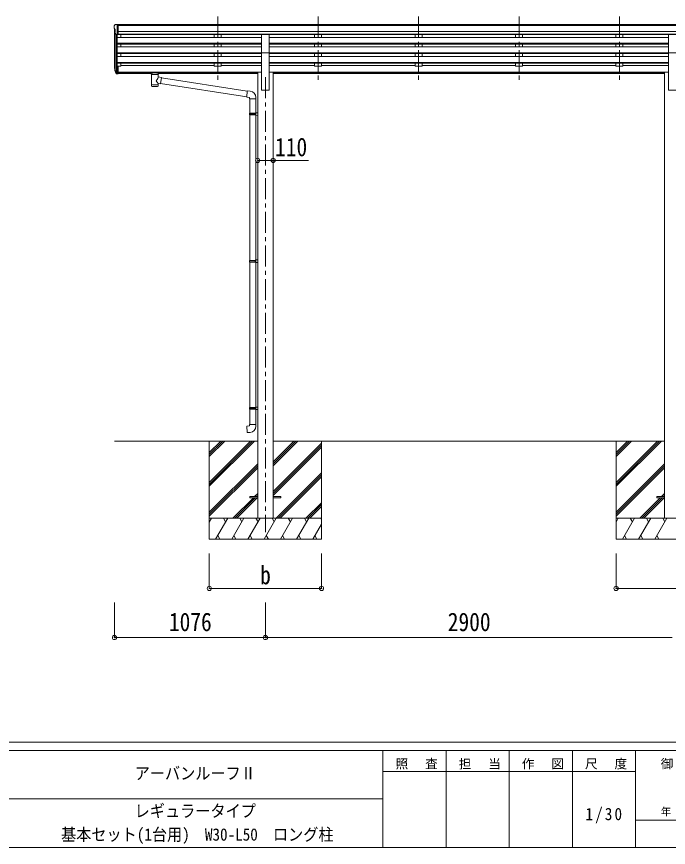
# Model space of a CAD drawing. Units: millimetres at full size, sheet at 1:30; some dimension numbers follow another scale. Extents: x -8432 to 8432, y -5820 to 5820.
# Drawn here: x 89 to 4736, y -5820 to 100 of the extents above; entities that cross this region are included whole.
import ezdxf
from ezdxf.enums import TextEntityAlignment as Align

# ---------------------------------------------------------------- set-up
doc = ezdxf.new("R2010")
doc.units = ezdxf.units.MM
doc.header["$LTSCALE"] = 30
doc.header["$PDMODE"] = 32
doc.header["$PDSIZE"] = 30
doc.linetypes.add('CHAIN1', pattern=[8, 5, -1, 1, -1])
for name, color, linetype, lineweight in [('0-0_0', 7, 'Continuous', 9), ('0-1_本体', 5, 'CHAIN1', 9), ('0-3_ELV2', 4, 'Continuous', 9), ('0-6_OTH_LINE', 6, 'Continuous', 9), ('0-9_OUTLINE', 7, 'Continuous', 9), ('F-0_240', 7, 'Continuous', 9)]:
    doc.layers.add(name, color=color, linetype=linetype, lineweight=lineweight)
doc.styles.add('ＭＳ ゴシック', font='')
doc.styles.get('ＭＳ ゴシック').set_extended_font_data('MS Gothic')

msp = doc.modelspace()

# ---------------------------------------------------------------- linework, layer by layer
at = {"layer": '0-0_0'}
for p, q in [((787.12, -2924.82), (1807.92, -2924.82)), ((1463.12, -2924.82), (1463.12, -3624.82)), ((1463.12, -3219), (1757.3, -2924.82)), ((1463.12, -3233.14), (1771.44, -2924.82)), ((1463.12, -3247.28), (1785.58, -2924.82)), ((1463.12, -3035.15), (1573.45, -2924.82)), ((1463.12, -3021.01), (1559.31, -2924.82)), ((1463.12, -3006.87), (1545.16, -2924.82)), ((1918.32, -3100.45), (2093.95, -2924.82)), ((1918.32, -3086.31), (2079.81, -2924.82)), ((1918.32, -3072.17), (2065.66, -2924.82)), ((1918.32, -2924.82), (4707.92, -2924.82)), ((1918.32, -3284.3), (2263.12, -2939.5)), ((1918.32, -3298.44), (2263.12, -2953.64)), ((2263.12, -2924.82), (2263.12, -3624.82)), ((4363.12, -2924.82), (4363.12, -3624.82)), ((4363.12, -3219), (4657.3, -2924.82)), ((4363.12, -3233.14), (4671.44, -2924.82)), ((4363.12, -3247.28), (4685.58, -2924.82)), ((4363.12, -3035.15), (4473.45, -2924.82)), ((4363.12, -3021.01), (4459.31, -2924.82)), ((4363.12, -3006.87), (4445.16, -2924.82)), ((1918.32, -3312.58), (2263.12, -2967.79)), ((1463.12, -3431.13), (1807.92, -3086.33)), ((1463.12, -3445.27), (1807.92, -3100.47)), ((1463.12, -3459.42), (1807.92, -3114.62)), ((4363.12, -3431.13), (4707.92, -3086.33)), ((4363.12, -3445.27), (4707.92, -3100.47)), ((4363.12, -3459.42), (4707.92, -3114.62)), ((1939.92, -3474.82), (2263.12, -3151.63)), ((1954.07, -3474.82), (2263.12, -3165.77)), ((1968.21, -3474.82), (2263.12, -3179.92)), ((1786.06, -3320.32), (1807.92, -3298.46)), ((1800.2, -3320.32), (1807.92, -3312.61)), ((4686.06, -3320.32), (4707.92, -3298.46)), ((4700.2, -3320.32), (4707.92, -3312.61)), ((1631.56, -3474.82), (1777.06, -3329.32)), ((1645.7, -3474.82), (1791.2, -3329.32)), ((1659.84, -3474.82), (1805.34, -3329.32)), ((2152.06, -3474.82), (2263.12, -3363.76)), ((4531.56, -3474.82), (4677.06, -3329.32)), ((4545.7, -3474.82), (4691.2, -3329.32)), ((4559.84, -3474.82), (4705.34, -3329.32)), ((2166.2, -3474.82), (2263.12, -3377.91)), ((2180.34, -3474.82), (2263.12, -3392.05)), ((2263.12, -3474.82), (1463.12, -3474.82)), ((1463.12, -3502.32), (1479, -3474.82)), ((1507.86, -3624.82), (1594.47, -3474.82)), ((1579.46, -3500.8), (1564.46, -3474.82)), ((1623.33, -3624.82), (1709.94, -3474.82)), ((1694.93, -3500.8), (1679.93, -3474.82)), ((1738.8, -3624.82), (1825.41, -3474.82)), ((1810.4, -3500.8), (1795.4, -3474.82)), ((1854.27, -3624.82), (1940.88, -3474.82)), ((1925.88, -3500.8), (1910.87, -3474.82)), ((1969.74, -3624.82), (2056.35, -3474.82)), ((2041.35, -3500.8), (2026.34, -3474.82)), ((2085.21, -3624.82), (2171.82, -3474.82)), ((2141.82, -3474.82), (2156.82, -3500.8)), ((2257.29, -3474.82), (2263.12, -3484.92)), ((5163.12, -3474.82), (4363.12, -3474.82)), ((4363.12, -3502.32), (4379, -3474.82)), ((4407.86, -3624.82), (4494.47, -3474.82)), ((4479.46, -3500.8), (4464.46, -3474.82)), ((4523.33, -3624.82), (4609.94, -3474.82)), ((4594.93, -3500.8), (4579.93, -3474.82)), ((4638.8, -3624.82), (4725.41, -3474.82)), ((4710.4, -3500.8), (4695.4, -3474.82)), ((2200.68, -3624.82), (2263.12, -3516.68)), ((1522.86, -3598.84), (1537.86, -3624.82)), ((1638.33, -3598.84), (1653.33, -3624.82)), ((1753.8, -3598.84), (1768.8, -3624.82)), ((1869.27, -3598.84), (1884.27, -3624.82)), ((1984.74, -3598.84), (1999.74, -3624.82)), ((2100.21, -3598.84), (2115.21, -3624.82)), ((2215.68, -3598.84), (2230.68, -3624.82)), ((4422.86, -3598.84), (4437.86, -3624.82)), ((4538.33, -3598.84), (4553.33, -3624.82)), ((4653.8, -3598.84), (4668.8, -3624.82)), ((1463.12, -3624.82), (2263.12, -3624.82)), ((4363.12, -3624.82), (5163.12, -3624.82))]:
    msp.add_line(p, q, dxfattribs=at)
at = {"layer": '0-1_本体'}
for p, q in [((1523.12, 99.58), (1523.12, -377.94)), ((1523.12, 99.58), (1523.12, -377.94)), ((2239.12, 99.58), (2239.12, -377.94)), ((2239.12, 99.58), (2239.12, -377.94)), ((2955.12, 99.58), (2955.12, -377.94)), ((2955.12, 99.58), (2955.12, -377.94)), ((3671.12, 99.58), (3671.12, -377.94)), ((3671.12, 99.58), (3671.12, -377.94)), ((4387.12, 99.58), (4387.12, -377.94)), ((4387.12, 99.58), (4387.12, -377.94)), ((1863.12, -331.25), (1863.12, -3574.82))]:
    msp.add_line(p, q, dxfattribs=at)
at = {"layer": '0-3_ELV2'}
for p, q in [((785.12, 34.46), (785.12, 33.84)), ((787.12, 13.26), (787.12, -253.18)), ((787.65, 12.65), (792.97, 9.58)), ((792.03, 43.27), (787.96, 37.46)), ((795.12, 43.84), (792.78, 43.69)), ((793.12, 9.32), (793.12, -6.95)), ((795.12, 43.84), (813.62, 43.84)), ((807.12, -29.15), (807.12, 43.84)), ((813.62, 43.84), (823.62, 43.75)), ((813.62, -28.15), (813.62, 43.84)), ((5812.62, 42.23), (813.62, 42.23)), ((5812.62, 37.02), (813.62, 37.02)), ((823.62, 42.23), (823.62, 43.75)), ((799.49, -27.34), (790.49, -11.74)), ((792.09, -14.51), (792.09, -279.89)), ((801.12, -28.67), (801.11, -298.32)), ((807.12, -29.15), (801.91, -28.83)), ((813.62, -28.15), (807.12, -28.15)), ((807.12, -29.15), (807.12, -253.54)), ((807.12, -48.07), (1835.62, -48.07)), ((5812.62, -6.52), (813.62, -6.52)), ((5812.62, -24.37), (813.62, -24.37)), ((1835.62, -27.62), (813.62, -27.62)), ((832.12, -27.62), (832.12, -48.07)), ((1498.12, -27.62), (1498.12, -48.07)), ((1548.12, -27.62), (1548.12, -48.07)), ((1835.62, -158.59), (1835.62, -26.79)), ((1835.62, -26.79), (1890.62, -26.79)), ((1890.62, -158.59), (1890.62, -26.79)), ((4735.62, -27.62), (1890.62, -27.62)), ((4735.62, -48.07), (1890.62, -48.07)), ((2214.12, -27.62), (2214.12, -48.07)), ((2264.12, -27.62), (2264.12, -48.07)), ((2930.12, -27.62), (2930.12, -48.07)), ((2980.12, -27.62), (2980.12, -48.07)), ((3646.12, -27.62), (3646.12, -48.07)), ((3696.12, -27.62), (3696.12, -48.07)), ((4362.12, -27.62), (4362.12, -48.07)), ((4412.12, -27.62), (4412.12, -48.07)), ((4735.62, -158.59), (4735.62, -26.79)), ((4735.62, -26.79), (4790.62, -26.79)), ((807.12, -89.95), (1835.62, -89.95)), ((807.12, -91.44), (1835.62, -91.44)), ((807.12, -95.76), (1835.62, -95.76)), ((807.12, -116.56), (1835.62, -116.56)), ((832.12, -95.76), (832.12, -116.56)), ((1498.12, -95.76), (1498.12, -116.56)), ((1548.12, -95.76), (1548.12, -116.56)), ((4735.62, -89.95), (1890.62, -89.95)), ((4735.62, -91.44), (1890.62, -91.44)), ((4735.62, -95.76), (1890.62, -95.76)), ((4735.62, -116.56), (1890.62, -116.56)), ((2214.12, -95.76), (2214.12, -116.56)), ((2264.12, -95.76), (2264.12, -116.56)), ((2930.12, -95.76), (2930.12, -116.56)), ((2980.12, -95.76), (2980.12, -116.56)), ((3646.12, -95.76), (3646.12, -116.56)), ((3696.12, -95.76), (3696.12, -116.56)), ((4362.12, -95.76), (4362.12, -116.56)), ((4412.12, -95.76), (4412.12, -116.56)), ((807.12, -158.44), (1835.62, -158.44)), ((807.12, -159.93), (1835.62, -159.93)), ((807.12, -164.25), (1835.62, -164.25)), ((832.12, -185.05), (832.12, -164.25)), ((1498.12, -164.25), (1498.12, -185.05)), ((1548.12, -164.25), (1548.12, -185.05)), ((1835.62, -158.59), (1835.62, -424.82)), ((1835.62, -158.59), (1890.62, -158.59)), ((4735.62, -158.44), (1890.62, -158.44)), ((1890.62, -158.59), (1890.62, -424.82)), ((4735.62, -159.93), (1890.62, -159.93)), ((4735.62, -164.25), (1890.62, -164.25)), ((2214.12, -164.25), (2214.12, -185.05)), ((2264.12, -164.25), (2264.12, -185.05)), ((2930.12, -164.25), (2930.12, -185.05)), ((2980.12, -164.25), (2980.12, -185.05)), ((3646.12, -164.25), (3646.12, -185.05)), ((3696.12, -164.25), (3696.12, -185.05)), ((4362.12, -164.25), (4362.12, -185.05)), ((4412.12, -164.25), (4412.12, -185.05)), ((4735.62, -158.59), (4735.62, -424.82)), ((4735.62, -158.59), (4790.62, -158.59)), ((807.12, -185.05), (1835.62, -185.05)), ((807.12, -226.93), (1835.62, -226.93)), ((807.12, -228.43), (1835.62, -228.43)), ((807.12, -232.74), (1835.62, -232.74)), ((832.12, -232.74), (832.12, -254.18)), ((1498.12, -232.74), (1498.12, -254.18)), ((1548.12, -232.74), (1548.12, -254.18)), ((4735.62, -185.05), (1890.62, -185.05)), ((4735.62, -226.93), (1890.62, -226.93)), ((4735.62, -228.43), (1890.62, -228.43)), ((4735.62, -232.74), (1890.62, -232.74)), ((2214.12, -232.74), (2214.12, -254.18)), ((2264.12, -232.74), (2264.12, -254.18)), ((2930.12, -232.74), (2930.12, -254.18)), ((2980.12, -232.74), (2980.12, -254.18)), ((3646.12, -232.74), (3646.12, -254.18)), ((3696.12, -232.74), (3696.12, -254.18)), ((4362.12, -232.74), (4362.12, -254.18)), ((4412.12, -232.74), (4412.12, -254.18)), ((788.21, -267.73), (792.09, -275.68)), ((788.81, -266.36), (792.09, -273.42)), ((790.53, -279.01), (790.86, -283.41)), ((790.86, -283.41), (799.67, -306.96)), ((791.48, -282.85), (799.67, -299.03)), ((800.68, -297.9), (792.93, -282.49)), ((807.12, -253.54), (807.12, -308.32)), ((813.62, -253.54), (807.12, -253.54)), ((813.62, -293.68), (807.12, -293.68)), ((813.62, -253.54), (813.62, -307.58)), ((832.12, -254.18), (813.62, -254.18)), ((832.12, -249.23), (1498.12, -249.23)), ((1548.12, -254.18), (1498.12, -254.18)), ((1548.12, -249.23), (1835.62, -249.23)), ((1807.92, -295.82), (1807.92, -3474.82)), ((1807.92, -295.82), (1835.62, -295.82)), ((2214.12, -249.23), (1890.62, -249.23)), ((1918.32, -295.82), (1890.62, -295.82)), ((1918.32, -295.82), (1918.32, -3474.82)), ((2264.12, -254.18), (2214.12, -254.18)), ((2930.12, -249.23), (2264.12, -249.23)), ((2980.12, -254.18), (2930.12, -254.18)), ((3646.12, -249.23), (2980.12, -249.23)), ((3696.12, -254.18), (3646.12, -254.18)), ((4362.12, -249.23), (3696.12, -249.23)), ((4412.12, -254.18), (4362.12, -254.18)), ((4735.62, -249.23), (4412.12, -249.23)), ((4707.92, -295.82), (4707.92, -3474.82)), ((4707.92, -295.82), (4735.62, -295.82)), ((807.12, -298.58), (801.98, -298.58)), ((807.12, -300.38), (802.27, -300.38)), ((807.12, -308.32), (802.27, -308.32)), ((813.62, -298.56), (807.12, -298.56)), ((813.62, -307.58), (807.12, -307.58)), ((813.62, -296.25), (1807.92, -296.25)), ((813.62, -297.65), (1807.92, -297.65)), ((1047.62, -305.33), (813.62, -305.33)), ((1807.92, -305.33), (1101.62, -305.33)), ((4707.92, -296.25), (1918.32, -296.25)), ((4707.92, -297.65), (1918.32, -297.65)), ((4707.92, -305.33), (1918.32, -305.33)), ((1835.62, -424.82), (1890.62, -424.82)), ((4735.62, -424.82), (4790.62, -424.82)), ((1753.12, -3320.32), (1807.92, -3320.32)), ((1918.32, -3320.32), (1973.12, -3320.32)), ((1918.32, -3329.32), (1973.12, -3329.32)), ((1973.12, -3320.32), (1973.12, -3329.32)), ((4653.12, -3320.32), (4707.92, -3320.32))]:
    msp.add_line(p, q, dxfattribs=at)
for points in [[(1753.12, -3320.32), (1753.12, -3329.32), (1807.92, -3329.32)], [(4653.12, -3320.32), (4653.12, -3329.32), (4707.92, -3329.32)]]:
    msp.add_lwpolyline(points, dxfattribs=at)
for centre, radius, start, end in [((788.12, 34.46), 3, 93, 180), ((987.12, 33.84), 202, 180, 184.94904), ((792.02, 17.02), 6.18, 185.7035, 224.99897), ((792.85, 42.7), 1, 93.5, 145), ((792.82, 9.32), 0.3, 0, 60), ((793.09, -10.24), 3, 94.7167, 210), ((792.82, -6.95), 0.3, 274.7167, 0), ((802.09, -25.84), 3, 210, 266.5), ((816.3, -258.62), 29.53, 186.50806, 197.98144), ((817.7, -256.86), 30.41, 187.1552, 198.19734)]:
    msp.add_arc(centre, radius, start, end, dxfattribs=at)
for centre, major_axis, ratio, start_param, end_param in [((875.77, -259.05), (-89.06, 1.43), 0.57596, 6.1962358, 6.3678173), ((874.98, -252.37), (87.93, 4.42), 0.541684, 3.0659337, 3.2228513), ((791.83, -279.01), (1.3, 0), 0.90356, 1.3700892, 3.347195), ((877.75, -262.82), (-89.07, 0), 0.90356, 0.2056023, 0.2515348), ((877.04, -258.95), (-88.05, 0), 0.90356, 0.2662965, 0.3003836), ((802.27, -297.67), (-3, 0), 0.90356, 0.5235988, 1.5707963), ((802.27, -305.61), (3, 0), 0.90356, 3.6651914, 4.712389), ((801.98, -297.22), (-1.5, 0), 0.90356, 0.5235988, 1.5707963)]:
    msp.add_ellipse(centre, major_axis=major_axis, ratio=ratio, start_param=start_param, end_param=end_param, dxfattribs=at)
at = {"layer": '0-6_OTH_LINE'}
for p, q in [((1807.92, -925.05), (1918.32, -925.05)), ((1463.12, -3974.82), (1463.12, -3724.84)), ((2263.12, -3974.82), (2263.12, -3724.84)), ((4363.12, -3974.82), (4363.12, -3724.84)), ((1463.12, -3974.82), (2263.12, -3974.82)), ((4363.12, -3974.82), (5163.12, -3974.82)), ((787.12, -4324.82), (787.12, -4074.82)), ((1863.12, -4324.82), (1863.12, -4074.82)), ((1863.12, -4324.82), (787.12, -4324.82)), ((4763.12, -4324.82), (1863.12, -4324.82))]:
    msp.add_line(p, q, dxfattribs=at)
at = {"layer": '0-6_OTH_LINE', "lineweight": 18}
msp.add_line((1918.32, -925.05), (2170, -925.05), dxfattribs=at)
at = {"layer": '0-6_OTH_LINE'}
for p in [(1807.92, -925.05), (1918.32, -925.05), (1463.12, -3974.82), (2263.12, -3974.82), (4363.12, -3974.82), (787.12, -4324.82), (1863.12, -4324.82)]:
    msp.add_point(p, dxfattribs=at)
at = {"layer": '0-9_OUTLINE'}
for p, q in [((1031.12, -298.42), (1031.12, -304.18)), ((1033.12, -297.76), (1116.12, -297.76)), ((1033.12, -299.94), (1116.12, -299.94)), ((1033.12, -304.84), (1047.62, -304.84)), ((1047.62, -310.49), (1047.62, -303.94)), ((1051.72, -311.41), (1051.7, -396.85)), ((1122.73, -334.06), (1097.51, -330.15)), ((1097.52, -330.15), (1097.52, -311.41)), ((1101.62, -310.49), (1101.62, -303.94)), ((1101.62, -304.84), (1116.12, -304.84)), ((1122.73, -334.06), (1115.71, -379.32)), ((1118.12, -298.42), (1118.12, -304.18)), ((1733.72, -430.91), (1122.42, -336.07)), ((1097.53, -396.85), (1097.51, -376.18)), ((1097.51, -376.49), (1115.71, -379.32)), ((1730.05, -472.84), (1115.98, -377.58)), ((1754.73, -430.79), (1733.89, -428.96)), ((1749.81, -486.53), (1795.81, -486.53)), ((1751.92, -488.17), (1751.92, -588.89)), ((1793.92, -488.17), (1793.92, -586.33)), ((1795.81, -486.53), (1795.81, -475.61)), ((1749.92, -590.89), (1750.92, -588.89)), ((1749.92, -590.89), (1793.92, -590.89)), ((1749.92, -590.89), (1749.92, -598.89)), ((1750.92, -588.89), (1793.92, -588.89)), ((1789.44, -590.89), (1789.01, -588.89)), ((1791.92, -586.39), (1807.92, -585.92)), ((1791.92, -588.39), (1791.92, -586.39)), ((1791.92, -588.39), (1793.92, -588.39)), ((1807.92, -585.92), (1807.92, -603.86)), ((1749.92, -598.89), (1793.92, -598.89)), ((1749.92, -598.89), (1750.92, -600.89)), ((1750.92, -600.89), (1793.92, -600.89)), ((1751.92, -600.89), (1751.92, -1637.08)), ((1791.92, -603.39), (1791.92, -601.39)), ((1791.92, -603.39), (1807.92, -603.86)), ((1793.92, -603.45), (1793.92, -1634.52)), ((1749.92, -1639.08), (1750.92, -1637.08)), ((1749.92, -1639.08), (1793.92, -1639.08)), ((1749.92, -1639.08), (1749.92, -1647.08)), ((1749.92, -1647.08), (1793.92, -1647.08)), ((1749.92, -1647.08), (1750.92, -1649.08)), ((1750.92, -1637.08), (1793.92, -1637.08)), ((1750.92, -1649.08), (1793.92, -1649.08)), ((1751.92, -1649.08), (1751.92, -2685.26)), ((1789.44, -1639.08), (1789.01, -1637.08)), ((1791.92, -1634.58), (1807.92, -1634.11)), ((1791.92, -1636.58), (1791.92, -1634.58)), ((1791.92, -1636.58), (1793.92, -1636.58)), ((1791.92, -1651.58), (1791.92, -1649.58)), ((1791.92, -1651.58), (1807.92, -1652.05)), ((1793.92, -1651.64), (1793.92, -2682.71)), ((1807.92, -1634.11), (1807.92, -1652.05)), ((1749.92, -2687.26), (1750.92, -2685.26)), ((1749.92, -2687.26), (1793.92, -2687.26)), ((1749.92, -2687.26), (1749.92, -2695.26)), ((1749.92, -2695.26), (1793.92, -2695.26)), ((1749.92, -2695.26), (1750.92, -2697.26)), ((1750.92, -2685.26), (1793.92, -2685.26)), ((1750.92, -2697.26), (1793.92, -2697.26)), ((1751.92, -2697.26), (1751.92, -2807.26)), ((1789.44, -2687.26), (1789.01, -2685.26)), ((1791.92, -2682.76), (1807.92, -2682.29)), ((1791.92, -2684.76), (1791.92, -2682.76)), ((1791.92, -2684.76), (1793.92, -2684.76)), ((1791.92, -2699.76), (1791.92, -2697.76)), ((1791.92, -2699.76), (1807.92, -2700.23)), ((1793.92, -2699.82), (1793.92, -2807.26)), ((1807.92, -2682.29), (1807.92, -2700.23)), ((1749.92, -2807.26), (1795.92, -2807.26)), ((1749.92, -2817.26), (1749.92, -2807.26)), ((1795.92, -2807.26), (1795.92, -2818.18))]:
    msp.add_line(p, q, dxfattribs=at)
for points in [[(1031.12, -298.42), (1031.15, -298.23), (1031.24, -298.09), (1031.33, -298), (1031.44, -297.94), (1031.56, -297.89), (1031.85, -297.83), (1032.34, -297.78), (1032.88, -297.76), (1033.12, -297.76)], [(1031.12, -304.18), (1031.15, -304.38), (1031.24, -304.51), (1031.33, -304.61), (1031.44, -304.67), (1031.56, -304.71), (1031.85, -304.77), (1032.34, -304.82), (1032.88, -304.84), (1033.12, -304.84)], [(1116.12, -297.76), (1116.47, -297.76), (1117, -297.79), (1117.45, -297.84), (1117.75, -297.92), (1117.92, -298.02), (1118.04, -298.15), (1118.11, -298.33), (1118.12, -298.42)], [(1116.12, -304.84), (1116.47, -304.84), (1117, -304.81), (1117.45, -304.76), (1117.75, -304.69), (1117.92, -304.59), (1118.04, -304.45), (1118.11, -304.27), (1118.12, -304.18)], [(1733.89, -428.96), (1729.88, -474.79), (1749.81, -476.53), (1749.81, -486.53)], [(1789.44, -590.89), (1789.44, -598.89), (1789.01, -600.89)], [(1791.92, -601.39), (1793.92, -601.39), (1793.92, -588.39)], [(1789.44, -1639.08), (1789.44, -1647.08), (1789.01, -1649.08)], [(1791.92, -1649.58), (1793.92, -1649.58), (1793.92, -1636.58)], [(1789.44, -2687.26), (1789.44, -2695.26), (1789.01, -2697.26)], [(1791.92, -2697.76), (1793.92, -2697.76), (1793.92, -2684.76)], [(1754.84, -2863.01), (1734, -2864.83), (1729.99, -2819.01), (1749.92, -2817.26)]]:
    msp.add_lwpolyline(points, dxfattribs=at)
for centre, start, end in [((1750.81, -475.61), 0, 85), ((1750.92, -2818.18), 275, 0)]:
    msp.add_arc(centre, 45, start, end, dxfattribs=at)
for centre, major_axis, ratio, start_param, end_param in [((1033.12, -300.16), (2, 0), 0.109601, 3.1415927, 4.712389), ((1074.62, -310.4), (27.06, 0), 0.069685, 3.1415927, 6.2831853), ((1074.62, -303.94), (27, 0), 0.070066, 6.2831853, 9.424778), ((1074.61, -356.69), (-22.81, -26.62), 0.234429, 1.6855472, 3.1268519), ((1085.62, -307.92), (16, 0), 0.361356, 6.2636979, 6.2831853), ((1116.12, -300.16), (2, 0), 0.109601, 4.712389, 6.2831853), ((1074.62, -396.85), (22.92, 0), 0.101955, 3.1415499, 6.2833984), ((1074.62, -384.41), (22.91, 0), 0.122865, 3.1415927, 6.2831853), ((1077.17, -354.04), (20.32, -22.25), 0.045535, 0.0389954, 1.3075346)]:
    msp.add_ellipse(centre, major_axis=major_axis, ratio=ratio, start_param=start_param, end_param=end_param, dxfattribs=at)
at = {"layer": 'F-0_240', "color": 5}
for p, q in [((-8432.06, -5070), (8007.94, -5070)), ((-8432.06, -5130), (5341.19, -5130)), ((2701.18, -5130), (2701.18, -5820)), ((3151.18, -5130), (3151.18, -5820)), ((3601.18, -5130), (3601.18, -5820)), ((4051.18, -5130), (4051.18, -5820)), ((4501.18, -5130), (4501.18, -5820)), ((2701.18, -5280), (4501.18, -5280)), ((-3448.82, -5475), (2701.18, -5475)), ((4501.18, -5625), (5341.19, -5625)), ((-8432.06, -5820), (8007.94, -5820))]:
    msp.add_line(p, q, dxfattribs=at)

# ---------------------------------------------------------------- texts
at = {"layer": '0-6_OTH_LINE', "color": 7, "style": 'ＭＳ ゴシック', "width": 0.85}
for s, p in [('110', (1932.09, -934.88)), ('b', (1825.62, -3984.82)), ('1076', (1175.12, -4318.82)), ('2900', (3163.12, -4318.82))]:
    msp.add_text(s, height=132, dxfattribs=at).set_placement(p, align=Align.BOTTOM_LEFT)
at = {"layer": 'F-0_240', "style": 'ＭＳ ゴシック', "width": 0.9}
for s, p in [('アーバンルーフⅡ', (931.18, -5362.5)), ('レギュラータイプ', (931.18, -5630.88)), ('基本セット(1台用)\u3000W30-L50\u3000ロング柱', (406.18, -5798.5))]:
    msp.add_text(s, height=87.98, dxfattribs=at).set_placement(p, align=Align.BOTTOM_LEFT)
at = {"layer": 'F-0_240', "style": 'ＭＳ ゴシック'}
msp.add_text('年\u3000\u3000月\u3000\u3000日', height=54.99, dxfattribs=at).set_placement((4681.19, -5610), align=Align.BOTTOM_LEFT)
at = {"layer": 'F-0_240', "attachment_point": 7, "style": 'ＭＳ ゴシック'}
for s, insert, char_height in [('\\T1.17;照\u3000査', (2791.19, -5265), 65.98), ('\\T1.17;担\u3000当', (3241.19, -5265), 65.98), ('\\T1.17;作\u3000図', (3691.18, -5265), 65.98), ('\\T1.17;尺\u3000度', (4141.19, -5265), 65.98), ('\\T1.17;御受領印', (4681.18, -5265), 65.98), ('\\T1.28;\\W0.9;1/30', (4144.93, -5647.5), 87.98)]:
    msp.add_mtext(s, dxfattribs=dict(at, insert=insert, char_height=char_height))

doc.saveas('drawing.dxf')
